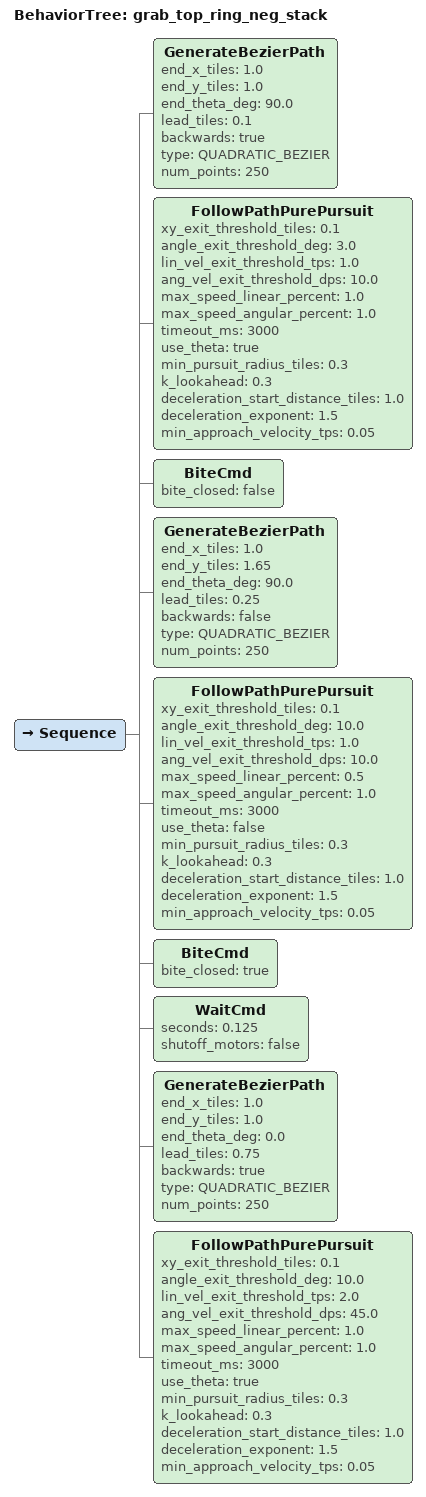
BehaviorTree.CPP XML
<?xml version="1.0" encoding="UTF-8"?>
<root BTCPP_format="4">
  <BehaviorTree ID="grab_top_ring_neg_stack">
    <Sequence>
      <GenerateBezierPath end_x_tiles="1.0"
        end_y_tiles="1.0"
        end_theta_deg="90.0"
        lead_tiles="0.1"
        backwards="true"
        type="QUADRATIC_BEZIER"
        num_points="250"/>
      <FollowPathPurePursuit xy_exit_threshold_tiles="0.1"
        angle_exit_threshold_deg="3.0"
        lin_vel_exit_threshold_tps="1.0"
        ang_vel_exit_threshold_dps="10.0"
        max_speed_linear_percent="1.0"
        max_speed_angular_percent="1.0"
        timeout_ms="3000"
        use_theta="true"
        min_pursuit_radius_tiles="0.3"
        k_lookahead="0.3"
        deceleration_start_distance_tiles="1.0"
        deceleration_exponent="1.5"
        min_approach_velocity_tps="0.05"/>

      <BiteCmd bite_closed="false" />

      <GenerateBezierPath end_x_tiles="1.0"
        end_y_tiles="1.65"
        end_theta_deg="90.0"
        lead_tiles="0.25"
        backwards="false"
        type="QUADRATIC_BEZIER"
        num_points="250"/>
      <FollowPathPurePursuit xy_exit_threshold_tiles="0.1"
        angle_exit_threshold_deg="10.0"
        lin_vel_exit_threshold_tps="1.0"
        ang_vel_exit_threshold_dps="10.0"
        max_speed_linear_percent="0.5"
        max_speed_angular_percent="1.0"
        timeout_ms="3000"
        use_theta="false"
        min_pursuit_radius_tiles="0.3"
        k_lookahead="0.3"
        deceleration_start_distance_tiles="1.0"
        deceleration_exponent="1.5"
        min_approach_velocity_tps="0.05"/>

      <BiteCmd bite_closed="true" />

      <WaitCmd seconds="0.125"
        shutoff_motors="false" />

      <GenerateBezierPath end_x_tiles="1.0"
        end_y_tiles="1.0"
        end_theta_deg="0.0"
        lead_tiles="0.75"
        backwards="true"
        type="QUADRATIC_BEZIER"
        num_points="250"/>
      <FollowPathPurePursuit xy_exit_threshold_tiles="0.1"
        angle_exit_threshold_deg="10.0"
        lin_vel_exit_threshold_tps="2.0"
        ang_vel_exit_threshold_dps="45.0"
        max_speed_linear_percent="1.0"
        max_speed_angular_percent="1.0"
        timeout_ms="3000"
        use_theta="true"
        min_pursuit_radius_tiles="0.3"
        k_lookahead="0.3"
        deceleration_start_distance_tiles="1.0"
        deceleration_exponent="1.5"
        min_approach_velocity_tps="0.05"/>

    </Sequence>
  </BehaviorTree>

</root>
